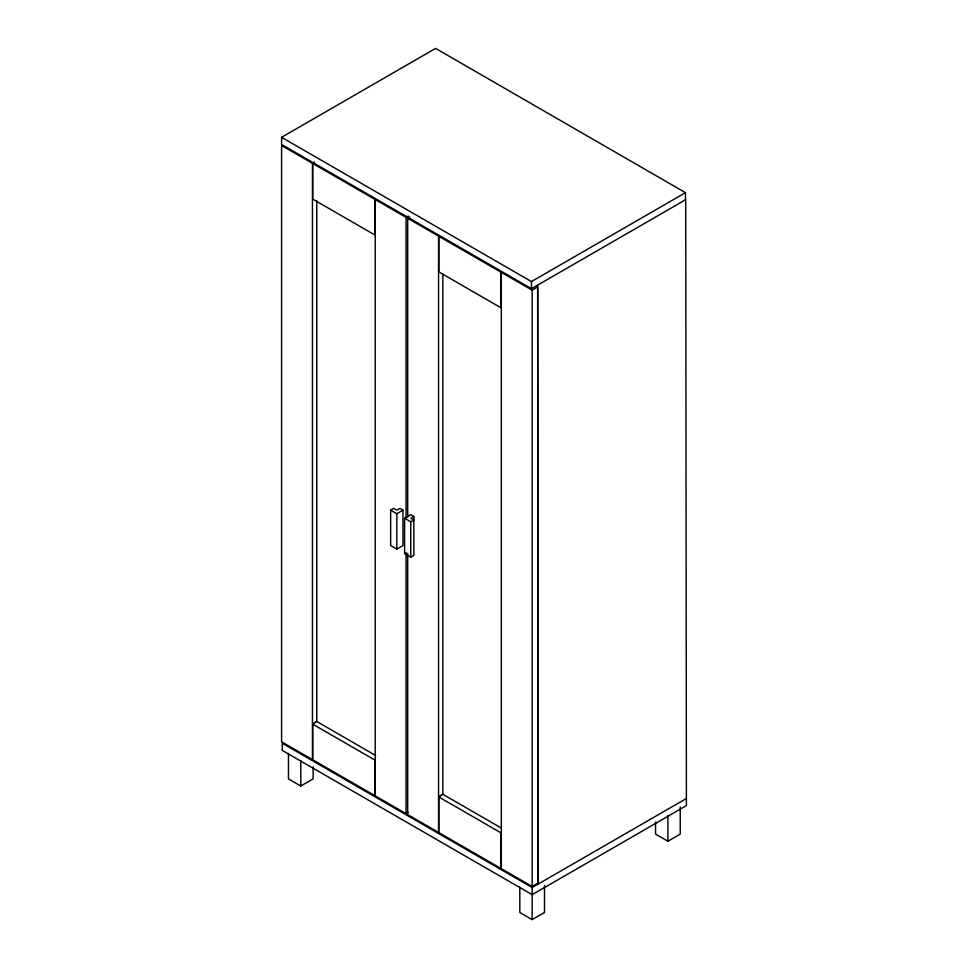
<?xml version="1.0" encoding="UTF-8"?>
<svg xmlns="http://www.w3.org/2000/svg" width="968" height="968" viewBox="0 0 968 968"><rect width="100%" height="100%" fill="white"/><g stroke="black" fill="none" stroke-linecap="round" stroke-linejoin="round"><path stroke-width="1.45" d="M686.409 798.491L532.158 887.535L282.281 743.279L282.281 750.406L532.158 894.662L686.409 805.618L685.719 199.65L531.468 288.694L281.591 144.438L281.591 137.311L435.588 48.4L685.465 192.668L685.465 199.795M312.446 163.314L312.446 759.614L281.591 741.803L281.591 145.502L312.446 163.314L314.503 162.128M408.29 812.394L406.064 813.677L375.221 795.865L375.221 199.553L406.064 217.364L408.29 216.082M407.685 517.214L407.685 218.296L409.912 217.013M281.591 137.311L531.468 281.579L685.465 192.668M532.158 290.17L537.712 286.964L537.712 883.264L532.158 886.47L501.315 868.659L501.315 272.359L532.158 290.17L532.158 886.47M390.649 510.172L393.734 508.394L396.819 510.172L399.905 508.394L402.978 510.172L402.978 545.553L396.819 549.11L390.649 545.553L390.649 510.172L396.819 513.742L402.978 510.172M404.6 518.231L410.771 514.673L413.856 516.452L413.856 555.39L410.771 557.169L404.6 553.611L404.6 518.231L410.771 521.8L413.856 520.022L410.771 518.231L413.856 516.452M312.446 723.991L316.766 721.499L375.62 755.488M312.749 724.173L374.906 760.061L374.906 795.684L312.749 759.795L312.749 724.173L315.532 722.213M288.452 753.394L288.452 778.901L300.794 786.016L313.136 778.901L313.136 766.898M438.54 796.797L442.848 794.305L501.702 828.281M438.843 796.979L501 832.867L501 868.477L438.843 832.601L438.843 796.979L441.614 795.018M519.816 886.978L519.816 912.473L532.158 919.6L544.5 912.473L544.5 885.478M655.554 822.11L655.554 834.114L667.896 841.228L680.238 834.114L680.238 807.106M407.685 218.296L438.54 236.107L438.54 832.42L407.685 814.608L407.685 553.442M537.639 285.137L538.329 883.978M667.896 815.734L667.896 841.228M532.158 887.535L532.158 919.6M531.468 281.579L531.468 288.694M442.848 273.762L442.848 794.305M410.771 521.8L410.771 557.169M406.064 217.364L406.064 517.783M406.064 552.51L406.064 813.677M396.819 513.742L396.819 549.11M316.766 200.969L316.766 721.499M300.794 760.521L300.794 786.016M374.906 199.384L312.749 163.495L312.749 199.118L374.906 235.006L374.906 199.384M501 272.177L438.843 236.289L438.843 271.911L501 307.8L501 272.177"/></g></svg>
